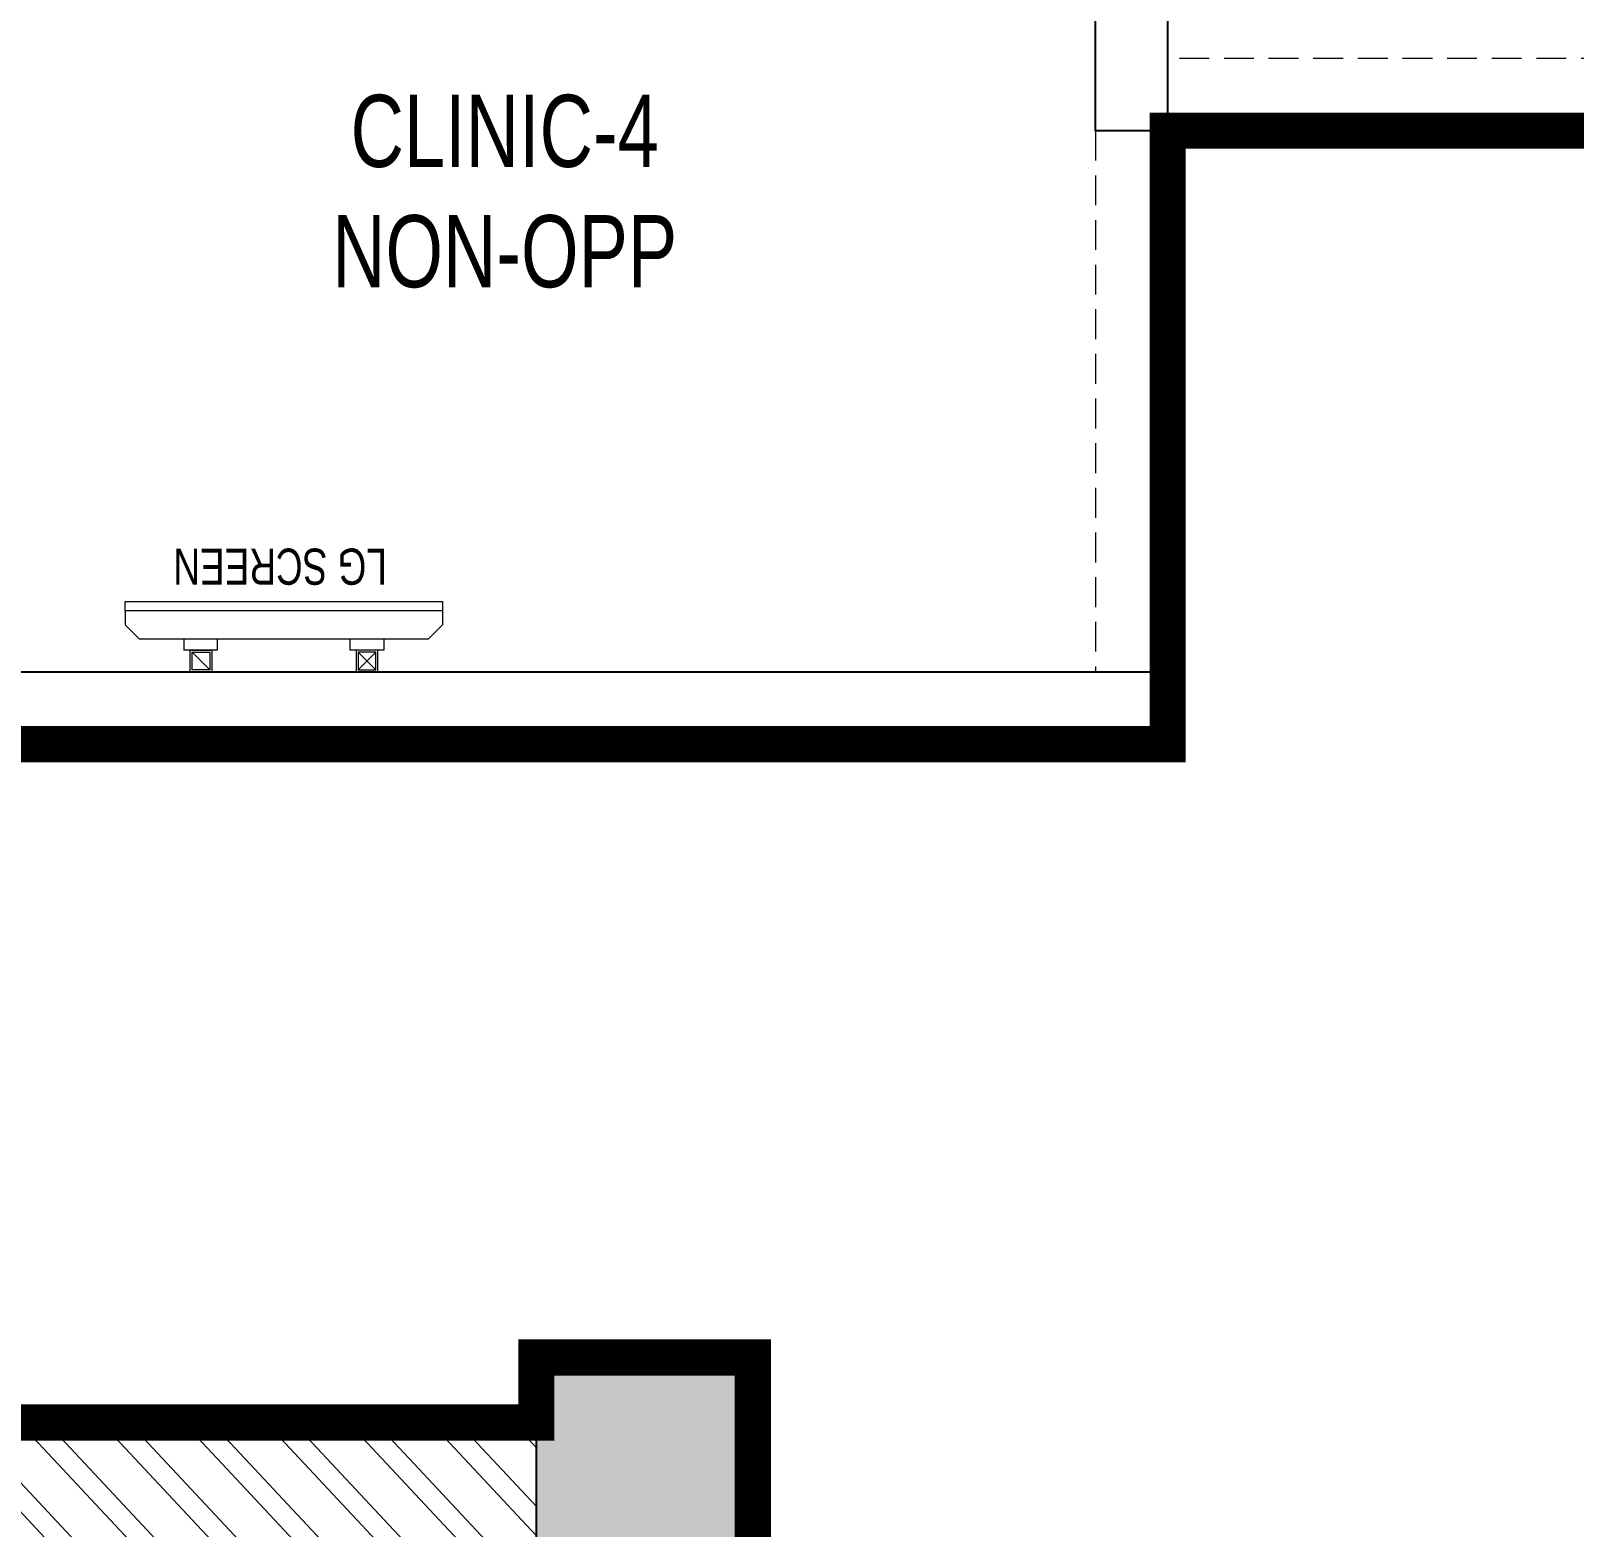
# Model space of a CAD drawing. Header units: feet. Extents: x 3559185 to 3582052, y -5471326 to -5463636.
# Drawn here: x 3572612 to 3574751, y -5467491 to -5465418 of the extents above; entities that cross this region are included whole.
import ezdxf

# ---------------------------------------------------------------- set-up
doc = ezdxf.new("R2010")
doc.units = ezdxf.units.FT
doc.header["$LTSCALE"] = 33
doc.header["$MEASUREMENT"] = 0
doc.linetypes.add('a_p6_plan_L18$0$HIDDEN', pattern=[0.375, 0.25, -0.125])
doc.linetypes.add('ACAD_ISO03W100', pattern=[30, 12, -18])
doc.layers.add('A-WALL', color=1, linetype='Continuous')
for name, color, linetype, lineweight in [('Column', 243, 'Continuous', 9), ('Floor-Unit', 1, 'Continuous', 13), ('LENS-CURTAIN', 5, 'a_p6_plan_L18$0$HIDDEN', 9), ('LENS-PARTITION', 21, 'Continuous', 25), ('LENS_DIMENSION', 193, 'Continuous', 0), ('LENS_TEXT', 31, 'Continuous', 5), ('LK-IT', 3, 'Continuous', 18), ('LK-TILES FINISH', 251, 'Continuous', 5), ('LN-HATCH', 251, 'Continuous', 0), ('TV', 92, 'Continuous', 18)]:
    doc.layers.add(name, color=color, linetype=linetype, lineweight=lineweight)
doc.styles.get("Standard").update_dxf_attribs({"font": 'GILC____.TTF'})

# ---------------------------------------------------------------- blocks, each defined once
blk = doc.blocks.new('A$C12d2271f')
at = {"layer": 'Column'}
h = blk.add_hatch(color=8, dxfattribs=at)
h.dxf.hatch_style = 1
h.paths.add_polyline_path([(-370, 7650), (-370, 7400), (0, 7400), (0, 7650)])
h.paths.add_polyline_path([(-2375, 7650), (-2375, 7400), (-1945, 7400), (-1945, 7650)])
h.paths.add_polyline_path([(-2195, 4050), (-2195, 3600), (-1895, 3600), (-1895, 4050)])
h.paths.add_polyline_path([(-370, 280), (-370, 0), (-300, 0), (0, 0), (0, 280)])
h.paths.add_polyline_path([(-2380, 280), (-2380, 0), (-2310, 0), (-1945, 0), (-1945, 280)])
h.paths.add_polyline_path([(-5480, 4050), (-5480, 3600), (-5180, 3600), (-5180, 4050)])
h.paths.add_polyline_path([(-5575, 7650), (-5575, 7400), (-5145, 7400), (-5145, 7650)])
h.paths.add_polyline_path([(-5575, 280), (-5575, 0), (-5505, 0), (-5145, 0), (-5145, 280)])
h.paths.add_polyline_path([(-8810, 280), (-8810, 0), (-8740, 0), (-8380, 0), (-8380, 280)])
h.paths.add_polyline_path([(-8740, 4050), (-8740, 3600), (-8440, 3600), (-8440, 4050)])
h.paths.add_polyline_path([(-8810, 7650), (-8810, 7400), (-8380, 7400), (-8380, 7650)])
h.paths.add_polyline_path([(-10265.04092769418, 626.2523874500766), (-10986.59618008136, 626.2523874500766), (-10986.59618008136, 214.1105047762394), (-10265.04092769418, 214.1105047762394)], flags=9)
at = {"layer": 'LN-HATCH'}
h = blk.add_hatch(dxfattribs=at)
h.set_pattern_fill('ANSI32', color=256, scale=222, angle=268.11)
h.set_pattern_definition([(313.11, (-2978852.49189556, 5467675.416076408), (60.77608072651566, 56.89314995255627), []), (313.11, (-2978853.786205816, 5467636.192999581), (60.77608072651566, 56.89314995255627), [])])
h.paths.add_polyline_path([(-8740, 3960), (-12400, 3960), (-12400, 3685), (-8740, 3685)])
h.paths.add_polyline_path([(-12500, 3600), (-12700, 3600), (-12700, 280), (-12500, 280)])
h.paths.add_polyline_path([(-8640, 280), (-8440, 280), (-8440, 3600), (-8640, 3600)])
h.paths.add_polyline_path([(-5215, 280), (-5415, 280), (-5415, 3600), (-5215, 3600)])
h.paths.add_polyline_path([(-5215, 4050), (-5415, 4050), (-5415, 7400), (-5215, 7400)])
h.paths.add_polyline_path([(-8380, 7650), (-5575, 7650), (-5575, 7400), (-8380, 7400)])
h.paths.add_polyline_path([(-12440, 7650), (-8810, 7650), (-8810, 7400), (-12440, 7400)])
h.paths.add_polyline_path([(-15680, 7650), (-12870, 7650), (-12870, 7400), (-15680, 7400)])
h.paths.add_polyline_path([(-18670, 7650), (-16110, 7650), (-16110, 7400), (-18670, 7400)])
h.paths.add_polyline_path([(-21690, 7650), (-19100, 7650), (-19100, 7400), (-21690, 7400)])
h.paths.add_polyline_path([(-5145, 7650), (-2375, 7650), (-2375, 7400), (-5145, 7400)])
h.paths.add_polyline_path([(-1945, 7650), (-1115, 7650), (-1115, 7400), (-1945, 7400)])
h.paths.add_polyline_path([(-1945, 7400), (-2195, 7400), (-2195, 5230), (-1945, 5230), (-1945, 5380), (-250, 5380), (-250, 5630), (-1945, 5630)])
h.paths.add_polyline_path([(-250, 7400), (0, 7400), (0, 280), (-250, 280)])
h.paths.add_polyline_path([(-370, 7650), (-465, 7650), (-465, 7400), (-370, 7400)])
at = {"layer": 'A-WALL'}
blk.add_lwpolyline([(-8740, 3960), (-12400, 3960), (-12400, 3685), (-8740, 3685)], close=True, dxfattribs=at)
at = {"layer": 'Column'}
blk.add_lwpolyline([(-8440, 3600), (-8440, 4050), (-8740, 4050), (-8740, 3600)], close=True, dxfattribs=at)
blk = doc.blocks.new('CLINIC SCREEN')
at = {"layer": 'TV'}
for p, q in [((-103.1090284836336, 42.85441964946222), (-127.4114311772946, 18.55201695591665)), ((-127.4114311772946, 42.85441964946222), (-103.1090284836336, 18.55201695591665)), ((102.7052824410566, 42.85441964946222), (127.007685134602, 18.55201695591665))]:
    blk.add_line(p, q, dxfattribs=at)
at = {"layer": 'TV', "ltscale": 12}
for p, q in [((-220.0000000000082, -19.41163062257681), (-200.5883693773149, 0)), ((200.5883693773149, 0), (-200.5883693773149, 0)), ((-138.5315413423604, 0), (-138.5315413423604, 15.514207008644)), ((-138.5315413423604, 15.514207008644), (-91.98892031613741, 15.514207008644)), ((-91.98892031613741, 15.514207008644), (-91.98892031613741, 0)), ((91.98892031610741, 15.514207008644), (91.98892031610741, 0)), ((91.98892031610741, 15.514207008644), (138.5315413423595, 15.514207008644)), ((138.5315413423595, 0), (138.5315413423595, 15.514207008644)), ((219.9999999999918, -19.41163062257681), (200.5883693773149, 0)), ((-220.0000000000082, -38.82326124538668), (-220.0000000000082, -19.41163062257681)), ((219.9999999999918, -38.82326124538668), (219.9999999999918, -19.41163062257681))]:
    blk.add_line(p, q, dxfattribs=at)
at = {"layer": 'TV'}
for points in [[(-130.4492315140169, 15.51421661919448), (-100.0712281470269, 15.51421661919448), (-100.0712281470269, 45.89221998606814), (-130.4492315140169, 45.89221998606814)], [(-127.4114311772946, 18.55201695591665), (-103.1090284836336, 18.55201695591665), (-103.1090284836336, 42.85441964946222), (-127.4114311772946, 42.85441964946222)], [(130.0454854713243, 15.51421661919448), (99.66748210433435, 15.51421661919448), (99.66748210433435, 45.89221998606814), (130.0454854713243, 45.89221998606814)], [(127.007685134602, 18.55201695591665), (102.7052824410566, 18.55201695591665), (102.7052824410566, 42.85441964946222), (127.007685134602, 42.85441964946222)]]:
    blk.add_lwpolyline(points, close=True, dxfattribs=at)
at = {"layer": 'TV', "ltscale": 12}
blk.add_lwpolyline([(-220.0000000000082, -51.71278328332107), (-220.0000000000082, -38.82326124538668), (219.9999999999918, -38.82326124538668), (219.9999999999918, -51.71278328332107)], close=True, dxfattribs=at)
at = {"layer": 'Floor-Unit', "color": 0, "ltscale": 2, "insert": (5.199680584678389, -100.4085774972336), "char_height": 50, "attachment_point": 5}
blk.add_mtext_dynamic_manual_height_columns('LG SCREEN', width=466.4796511627907, gutter_width=12.5, heights=[0], dxfattribs=at)

msp = doc.modelspace()

# ---------------------------------------------------------------- linework, layer by layer
at = {"layer": 'LENS-CURTAIN', "ltscale": 5}
for points in [[(3574187.353251414, -5465556.132633928), (3574987.353251412, -5465556.132633928), (3574987.353251412, -5465456.132633928), (3574187.353251414, -5465456.132633928)], [(3574187.353251414, -5466306.132633929), (3574187.353251414, -5465556.132633928), (3574087.353251414, -5465556.132633928), (3574087.353251414, -5466306.132633929)]]:
    msp.add_lwpolyline(points, close=True, dxfattribs=at)
at = {"layer": 'LENS-PARTITION'}
for points in [[(3574187.353251414, -5465556.132633928), (3574087.353251413, -5465556.132633928), (3574087.353251413, -5463906.132633929), (3574187.353251414, -5463906.132633929)], [(3572487.353251412, -5466306.132633929), (3574187.353251413, -5466306.132633929), (3574187.353251413, -5466406.132633928), (3572487.353251412, -5466406.132633928)]]:
    msp.add_lwpolyline(points, close=True, dxfattribs=at)
at = {"layer": 'LK-TILES FINISH', "color": 212, "linetype": 'ACAD_ISO03W100', "ltscale": 0.05, "const_width": 50}
msp.add_lwpolyline([(3572487.353251428, -5466406.132635086), (3574187.353251413, -5466406.132635086), (3574187.353251414, -5465556.132633928), (3574987.353251412, -5465556.132633928), (3574987.353251412, -5469426.132633929), (3573612.353251413, -5469426.132633929), (3573612.353251413, -5467256.132633927), (3573312.353251413, -5467256.132633927), (3573312.353251413, -5467346.132633927), (3569652.353251413, -5467346.132633927), (3569652.353251413, -5467256.132633927), (3569427.353251413, -5467256.132633927)], dxfattribs=at)

# ---------------------------------------------------------------- block references
at = {"layer": 'LENS_DIMENSION'}
msp.add_blockref('A$C12d2271f', (3582052.353251413, -5471306.132633928), dxfattribs=at)
at = {"layer": 'LK-IT', "rotation": 180}
msp.add_blockref('CLINIC SCREEN', (3572962.353251412, -5466260.240413943), dxfattribs=at)

# ---------------------------------------------------------------- texts
at = {"layer": 'LENS_TEXT', "linetype": 'Continuous', "ltscale": 3, "insert": (3573268.378746015, -5465640.444039379), "char_height": 100, "attachment_point": 5}
msp.add_mtext_dynamic_manual_height_columns('CLINIC-4\\PNON-OPP', width=730.5073781448633, gutter_width=0.9999999999999992, heights=[0], dxfattribs=at)

doc.saveas('drawing.dxf')
